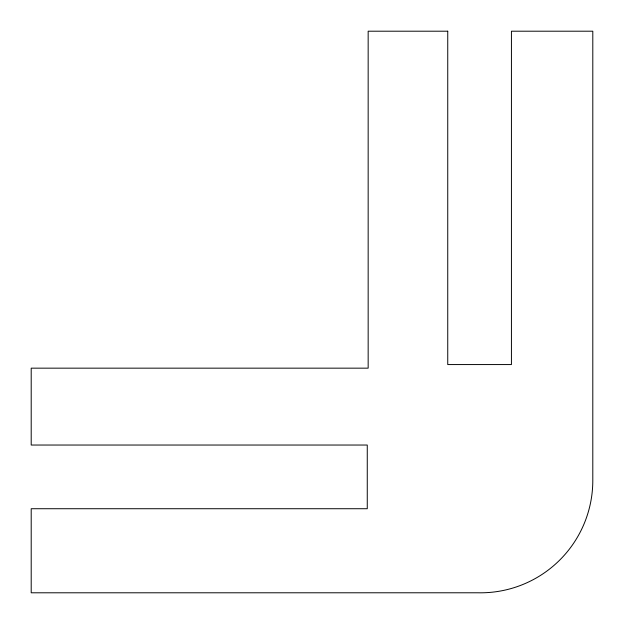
<?xml version="1.0" encoding="UTF-8"?>
<svg xmlns="http://www.w3.org/2000/svg" width="624" height="624" viewBox="0 0 624 624"><rect width="100%" height="100%" fill="white"/><g stroke="black" fill="none" stroke-linecap="round" stroke-linejoin="round"><path stroke-width="0.94" d="M447.743 31.2L368.16 31.2L368.16 368.16L31.2 368.16L31.2 445.037L367.263 445.037L367.263 508.724L31.2 508.724L31.2 592.8L477.984 592.784A112.343 112.343 0 0 0 592.8 480.48L592.8 31.2L511.43 31.2L511.43 364.564L447.743 364.564L447.743 31.2"/></g></svg>
